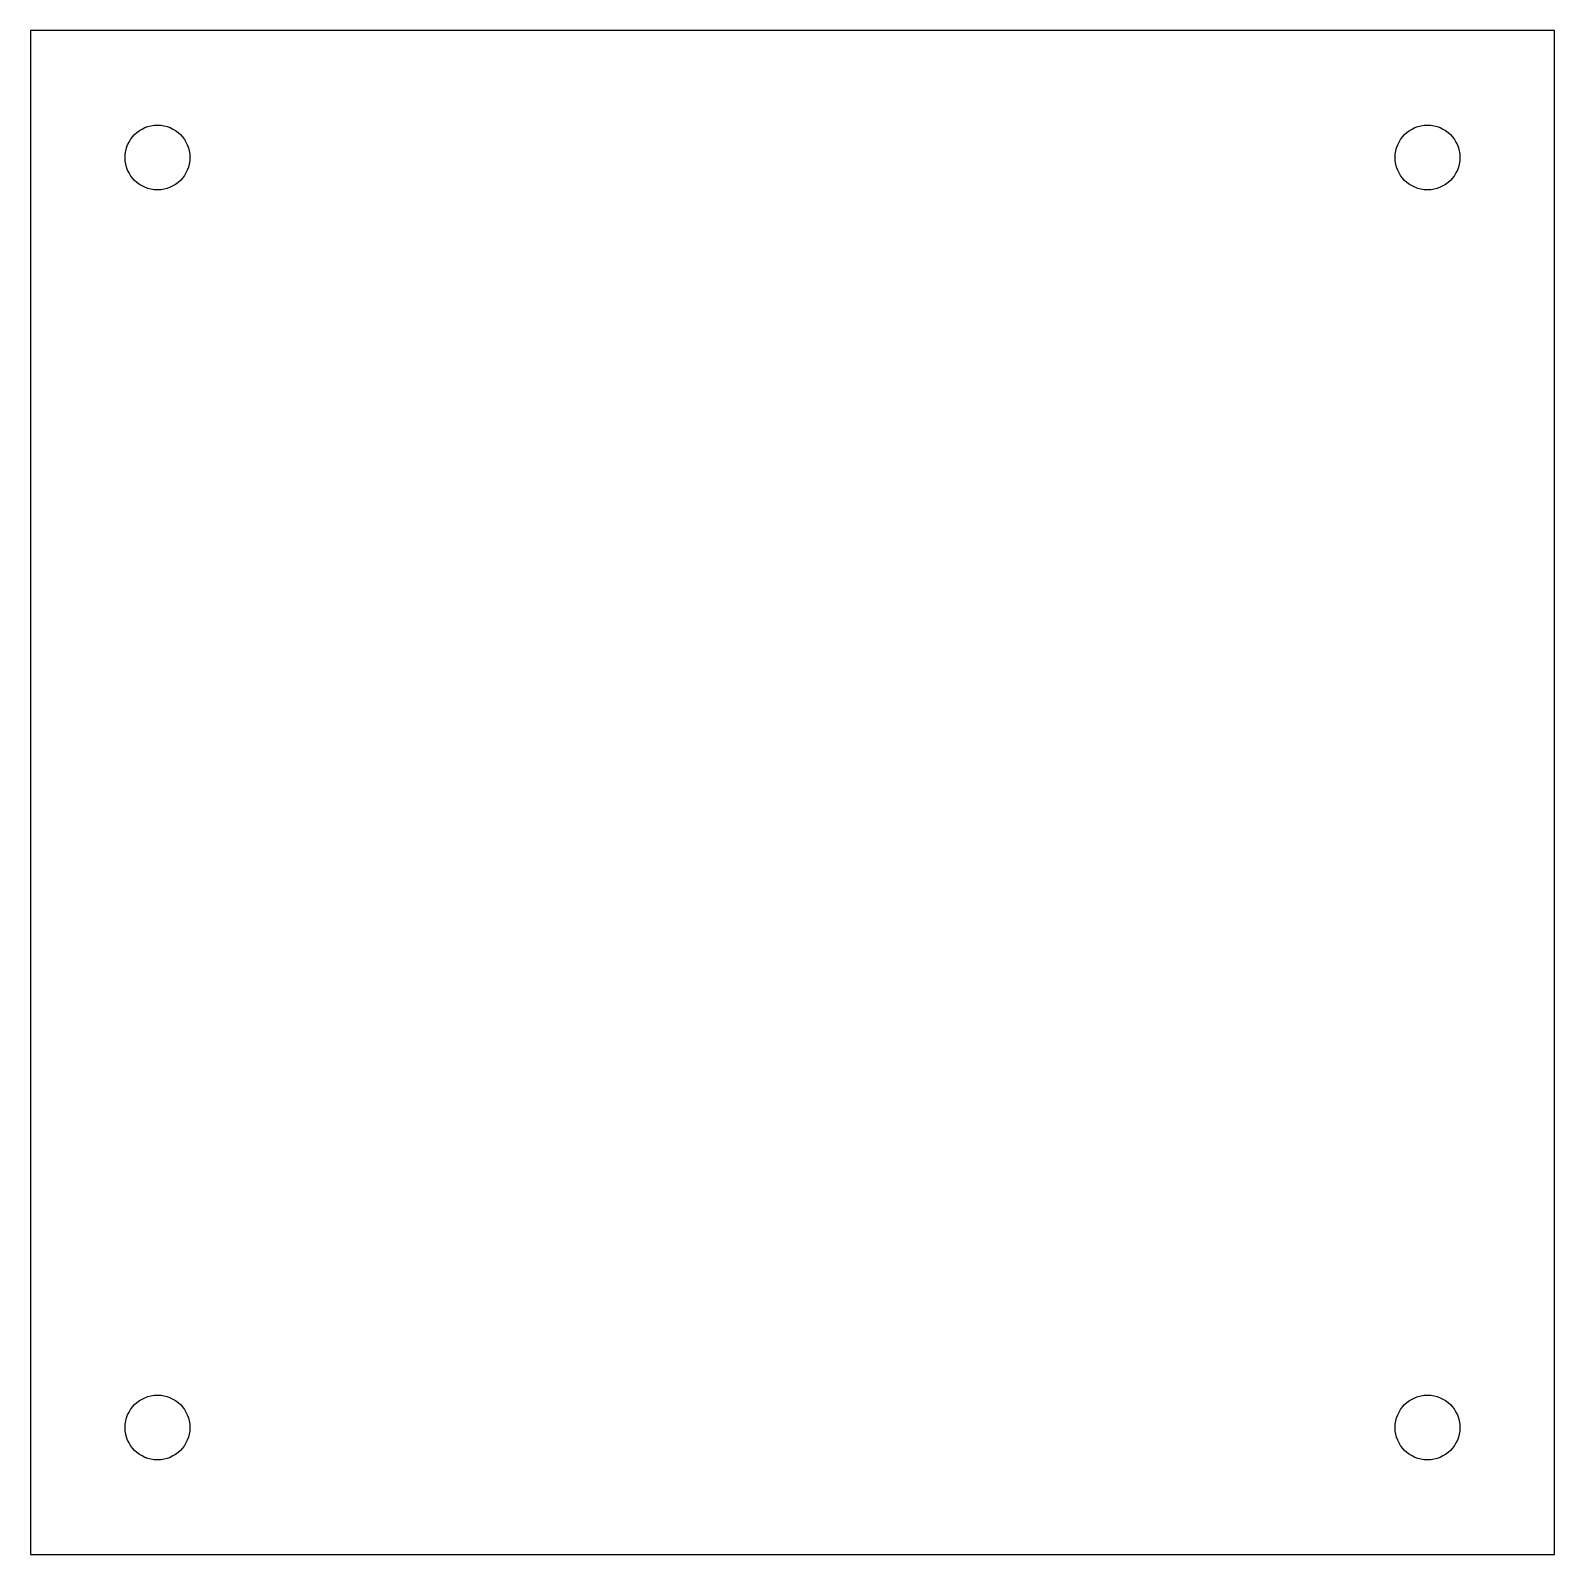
# Model space of a CAD drawing. Header units: millimetres. Extents: x 67 to 187, y 228 to 348.
import ezdxf

# ---------------------------------------------------------------- set-up
doc = ezdxf.new("R2010")
doc.units = ezdxf.units.MM
doc.layers.get('0').update_dxf_attribs({"linetype": 'CONTINUOUS'})

msp = doc.modelspace()

# ---------------------------------------------------------------- linework, layer by layer
msp.add_lwpolyline([(67, 227.904), (187, 227.904), (187, 347.904), (67, 347.904)], close=True)
msp.add_lwpolyline([(67, 227.904), (187, 227.904), (187, 347.904), (67, 347.904)], close=True)
for centre in [(77, 337.904), (77, 337.904), (177, 337.904), (177, 337.904), (77, 237.904), (77, 237.904), (177, 237.904), (177, 237.904)]:
    msp.add_circle(centre, 2.55)

doc.saveas('drawing.dxf')
